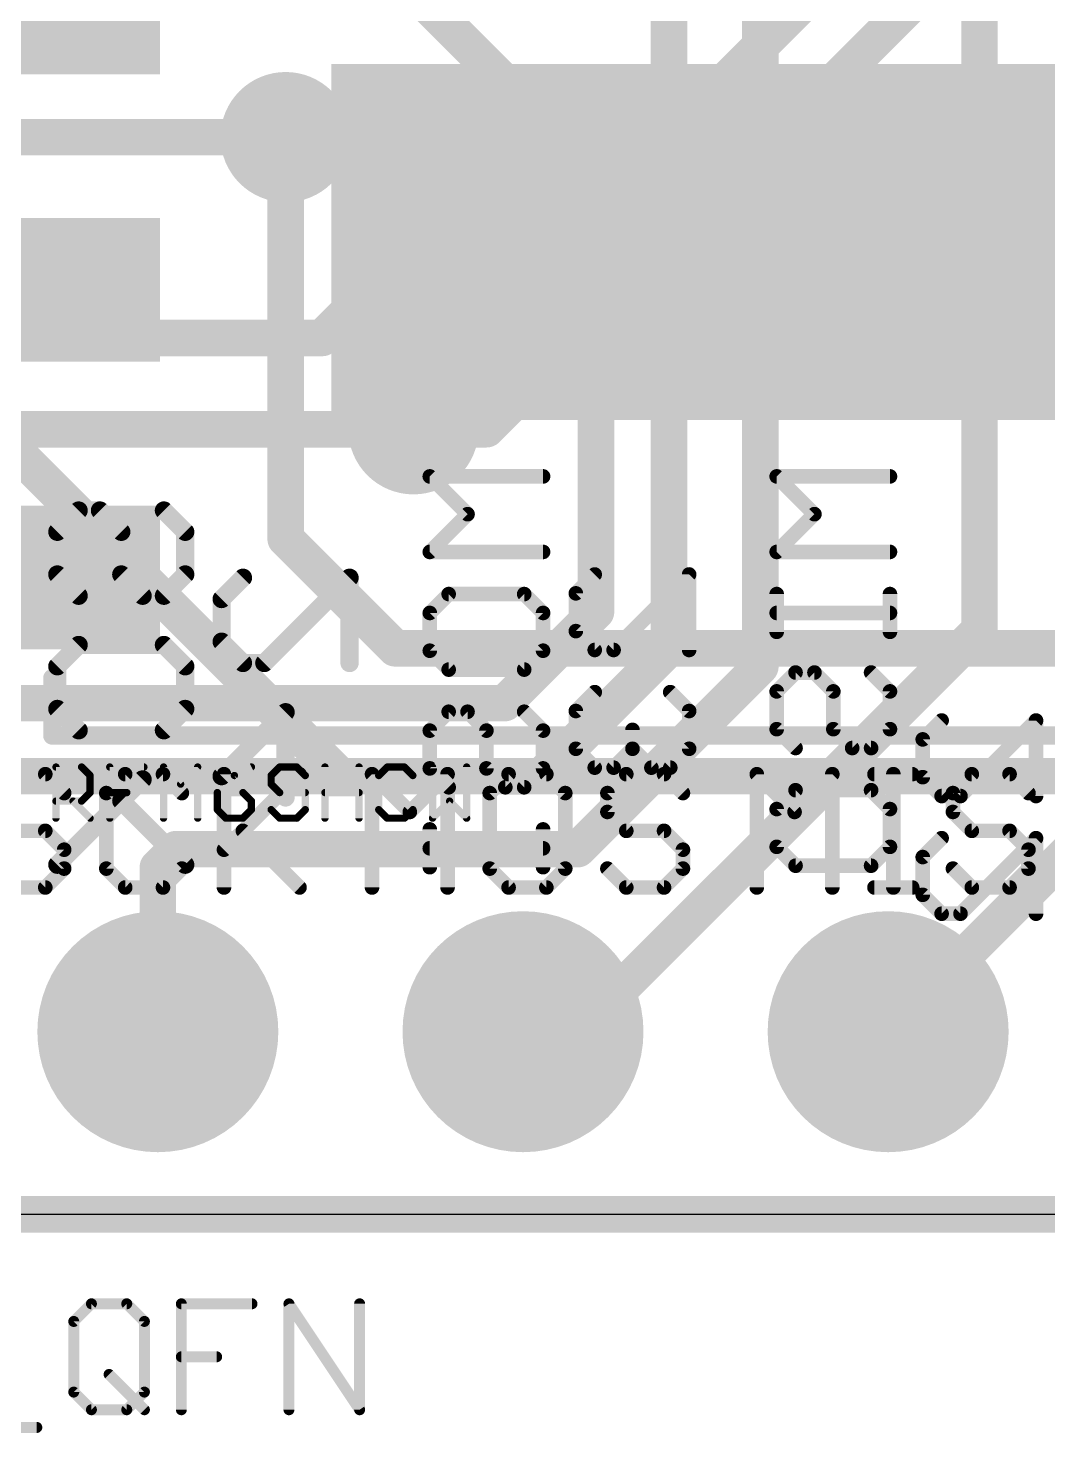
# Model space of a CAD drawing. Extents: x -4.5 to 52.1, y -1.8 to 26.3.
# Drawn here: x 30.85 to 37.94, y -1.52 to 8.25 of the extents above; entities that cross this region are included whole.
import ezdxf

# ---------------------------------------------------------------- set-up
doc = ezdxf.new("R2010")
doc.units = 0
for name, color, linetype in [('1', 12, 'CONTINUOUS'), ('16', 132, 'CONTINUOUS'), ('17', 110, 'CONTINUOUS'), ('18', 110, 'CONTINUOUS'), ('20', 53, 'CONTINUOUS'), ('21', 40, 'CONTINUOUS'), ('22', 6, 'CONTINUOUS'), ('25', 253, 'CONTINUOUS'), ('27', 253, 'CONTINUOUS')]:
    doc.layers.add(name, color=color, linetype=linetype)

# ---------------------------------------------------------------- blocks, each defined once
blk = doc.blocks.new('RECT')
blk.add_solid([(-0.5, -0.5), (0.5, -0.5), (-0.5, 0.5), (0.5, 0.5)])
blk = doc.blocks.new('ROUNDP')
at = {"const_width": 0.5}
blk.add_lwpolyline([(0, -0.25, 1), (0, 0.25, 1), (0, -0.25)], format="xyb", dxfattribs=at)
blk = doc.blocks.new('ROUNDV')
at = {"const_width": 0.5}
blk.add_lwpolyline([(0, -0.25, 1), (0, 0.25, 1), (0, -0.25)], format="xyb", dxfattribs=at)

msp = doc.modelspace()

# ---------------------------------------------------------------- linework, layer by layer
at = {"layer": '1', "const_width": 0.254}
for points in [[(37.465, 4.064), (37.465, 10.795)], [(35.941, 3.81), (35.941, 9.906)], [(35.306, 3.937), (35.306, 9.398)], [(34.798, 7.239), (33.607, 8.43)], [(29.083, 7.493), (32.639, 7.493)], [(34.798, 4.191), (34.798, 7.239)], [(32.893, 6.096), (33.782, 6.985)], [(31.016, 6.43), (31.35, 6.096)], [(31.35, 6.096), (32.893, 6.096)], [(30.226, 5.461), (33.528, 5.461)], [(34.163, 3.556), (34.798, 4.191)], [(34.671, 1.27), (37.465, 4.064)], [(34.417, 3.048), (35.306, 3.937)], [(34.671, 2.54), (35.941, 3.81)], [(29.21, 3.556), (34.163, 3.556)], [(28.067, 3.048), (34.417, 3.048)], [(31.75, 2.413), (31.877, 2.54)], [(31.877, 2.54), (34.671, 2.54)], [(38.1, 2.54), (36.83, 1.27)], [(31.75, 1.27), (31.75, 2.413)], [(34.29, 1.27), (34.671, 1.27)], [(0, 0), (48.26, 0)]]:
    msp.add_lwpolyline(points, dxfattribs=at)
at = {"layer": '1', "const_width": 0.127}
for points in [[(32.639, 7.4295, 1), (32.639, 7.5565)], [(34.8615, 7.239, 1), (34.7345, 7.239)], [(34.7531, 7.1941, 1), (34.8429, 7.2839)], [(33.8269, 6.9401, 1), (33.7371, 7.0299)], [(31.0609, 6.4749, 1), (30.9711, 6.3851)], [(31.35, 6.1595, 1), (31.35, 6.0325)], [(31.3051, 6.0511, 1), (31.3949, 6.1409)], [(32.8481, 6.1409, 1), (32.9379, 6.0511)], [(32.893, 6.0325, 1), (32.893, 6.1595)], [(33.528, 5.3975, 1), (33.528, 5.5245)], [(34.8429, 4.1461, 1), (34.7531, 4.2359)], [(34.7345, 4.191, 1), (34.8615, 4.191)], [(37.4015, 4.064, 1), (37.5285, 4.064)], [(37.5099, 4.0191, 1), (37.4201, 4.1089)], [(35.3509, 3.8921, 1), (35.2611, 3.9819)], [(35.2425, 3.937, 1), (35.3695, 3.937)], [(35.9859, 3.7651, 1), (35.8961, 3.8549)], [(35.8775, 3.81, 1), (36.0045, 3.81)], [(34.1181, 3.6009, 1), (34.2079, 3.5111)], [(34.163, 3.4925, 1), (34.163, 3.6195)], [(34.3721, 3.0929, 1), (34.4619, 3.0031)], [(34.417, 2.9845, 1), (34.417, 3.1115)], [(31.877, 2.6035, 1), (31.877, 2.4765)], [(31.9219, 2.4951, 1), (31.8321, 2.5849)], [(34.6261, 2.5849, 1), (34.7159, 2.4951)], [(34.671, 2.4765, 1), (34.671, 2.6035)], [(31.8135, 2.413, 1), (31.6865, 2.413)], [(31.7051, 2.4579, 1), (31.7949, 2.3681)], [(34.29, 1.3335, 1), (34.29, 1.2065)], [(34.6261, 1.3149, 1), (34.7159, 1.2251)], [(34.671, 1.2065, 1), (34.671, 1.3335)], [(36.7851, 1.3149, 1), (36.8749, 1.2251)], [(31.6865, 1.27, 1), (31.8135, 1.27)]]:
    msp.add_lwpolyline(points, format="xyb", dxfattribs=at)
at = {"layer": '16', "const_width": 0.254}
for points in [[(34.798, 6.985), (43.815, 16.002)], [(43.815, 15.24), (34.036, 5.461)], [(32.639, 7.493), (32.639, 4.699)], [(33.782, 6.985), (34.798, 6.985)], [(33.02, 3.048), (29.464, 6.604)], [(34.036, 5.461), (33.528, 5.461)], [(32.639, 4.699), (33.401, 3.937)], [(33.401, 3.937), (39.878, 3.937)], [(33.02, 3.048), (38.227, 3.048)], [(48.26, 0), (0, 0)]]:
    msp.add_lwpolyline(points, dxfattribs=at)
at = {"layer": '16', "const_width": 0.127}
for points in [[(32.7025, 7.493, 1), (32.5755, 7.493)], [(33.782, 7.0485, 1), (33.782, 6.9215)], [(34.7531, 7.0299, 1), (34.8429, 6.9401)], [(34.798, 6.9215, 1), (34.798, 7.0485)], [(33.528, 5.5245, 1), (33.528, 5.3975)], [(34.036, 5.3975, 1), (34.036, 5.5245)], [(33.9911, 5.5059, 1), (34.0809, 5.4161)], [(32.6839, 4.7439, 1), (32.5941, 4.6541)], [(32.5755, 4.699, 1), (32.7025, 4.699)], [(33.401, 4.0005, 1), (33.401, 3.8735)], [(33.3561, 3.8921, 1), (33.4459, 3.9819)], [(33.02, 3.1115, 1), (33.02, 2.9845)], [(32.9751, 3.0031, 1), (33.0649, 3.0929)]]:
    msp.add_lwpolyline(points, format="xyb", dxfattribs=at)
at = {"layer": '20'}
msp.add_line((2.54, 0), (48.26, 0), dxfattribs=at)
at = {"layer": '21'}
for points, const_width in [([(31.016, 3.73), (31.016, 3.33)], 0.127), ([(31.016, 3.33), (47.216, 3.33)], 0.127), ([(30.967, 3.0614), (30.7043, 3.0614)], 0.1016), ([(31.0983, 2.93), (30.967, 3.0614)], 0.1016), ([(31.5229, 3.0614), (31.3915, 2.93)], 0.1016), ([(31.7855, 3.0614), (31.5229, 3.0614)], 0.1016), ([(31.9169, 2.93), (31.7855, 3.0614)], 0.1016), ([(32.2101, 3.0614), (32.2101, 2.2733)], 0.1016), ([(32.2101, 2.536), (32.7355, 3.0614)], 0.1016), ([(33.2399, 2.2733), (33.2399, 3.0614)], 0.1016), ([(33.2399, 3.0614), (33.5026, 2.7987)], 0.1016), ([(33.5026, 2.7987), (33.7653, 3.0614)], 0.1016), ([(33.7653, 3.0614), (33.7653, 2.2733)], 0.1016), ([(34.1899, 3.0614), (34.0585, 2.93)], 0.1016), ([(34.4525, 3.0614), (34.1899, 3.0614)], 0.1016), ([(34.5839, 2.93), (34.4525, 3.0614)], 0.1016), ([(35.0084, 3.0614), (34.8771, 2.93)], 0.1016), ([(35.2711, 3.0614), (35.0084, 3.0614)], 0.1016), ([(35.4025, 2.93), (35.2711, 3.0614)], 0.1016), ([(35.9164, 2.2733), (35.9164, 3.0614)], 0.1016), ([(35.9164, 3.0614), (36.1791, 2.7987)], 0.1016), ([(36.1791, 2.7987), (36.4417, 3.0614)], 0.1016), ([(36.4417, 3.0614), (36.4417, 2.2733)], 0.1016), ([(36.7349, 3.0614), (36.9976, 3.0614)], 0.1016), ([(36.8663, 2.2733), (36.8663, 3.0614)], 0.1016), ([(37.412, 3.0614), (37.2807, 2.93)], 0.1016), ([(37.6747, 3.0614), (37.412, 3.0614)], 0.1016), ([(37.806, 2.93), (37.6747, 3.0614)], 0.1016), ([(31.3915, 2.93), (31.3915, 2.4046)], 0.1016), ([(34.0585, 2.93), (34.0585, 2.4046)], 0.1016), ([(34.5839, 2.4046), (34.5839, 2.93)], 0.1016), ([(34.8771, 2.93), (34.8771, 2.7987)], 0.1016), ([(37.2807, 2.93), (37.2807, 2.7987)], 0.1016), ([(34.8771, 2.7987), (35.0084, 2.6673)], 0.1016), ([(37.2807, 2.7987), (37.412, 2.6673)], 0.1016), ([(30.7043, 2.6673), (30.967, 2.6673)], 0.1016), ([(30.967, 2.6673), (31.0983, 2.536)], 0.1016), ([(32.3414, 2.6673), (32.7355, 2.2733)], 0.1016), ([(35.0084, 2.6673), (35.2711, 2.6673)], 0.1016), ([(35.2711, 2.6673), (35.4025, 2.536)], 0.1016), ([(37.412, 2.6673), (37.6747, 2.6673)], 0.1016), ([(37.6747, 2.6673), (37.806, 2.536)], 0.1016), ([(31.0983, 2.536), (31.0983, 2.4046)], 0.1016), ([(35.4025, 2.536), (35.4025, 2.4046)], 0.1016), ([(37.806, 2.536), (37.806, 2.4046)], 0.1016), ([(31.0983, 2.4046), (30.967, 2.2733)], 0.1016), ([(31.3915, 2.4046), (31.5229, 2.2733)], 0.1016), ([(31.7855, 2.2733), (31.9169, 2.4046)], 0.1016), ([(34.0585, 2.4046), (34.1899, 2.2733)], 0.1016), ([(34.4525, 2.2733), (34.5839, 2.4046)], 0.1016), ([(35.0084, 2.2733), (34.8771, 2.4046)], 0.1016), ([(35.4025, 2.4046), (35.2711, 2.2733)], 0.1016), ([(37.412, 2.2733), (37.2807, 2.4046)], 0.1016), ([(37.806, 2.4046), (37.6747, 2.2733)], 0.1016), ([(30.967, 2.2733), (30.7043, 2.2733)], 0.1016), ([(31.5229, 2.2733), (31.7855, 2.2733)], 0.1016), ([(34.1899, 2.2733), (34.4525, 2.2733)], 0.1016), ([(35.2711, 2.2733), (35.0084, 2.2733)], 0.1016), ([(36.7349, 2.2733), (36.9976, 2.2733)], 0.1016), ([(37.6747, 2.2733), (37.412, 2.2733)], 0.1016)]:
    msp.add_lwpolyline(points, dxfattribs=dict(at, const_width=const_width))
for points, const_width in [([(31.0478, 3.73, 1), (30.9843, 3.73)], 0.0635), ([(31.016, 3.3618, 1), (31.016, 3.2982)], 0.0635), ([(30.9843, 3.33, 1), (31.0478, 3.33)], 0.0635), ([(30.9849, 3.0793, 1), (30.949, 3.0434)], 0.0508), ([(30.967, 3.036, 1), (30.967, 3.0868)], 0.0508), ([(31.5229, 3.0868, 1), (31.5229, 3.036)], 0.0508), ([(31.5408, 3.0434, 1), (31.5049, 3.0793)], 0.0508), ([(31.8035, 3.0793, 1), (31.7676, 3.0434)], 0.0508), ([(31.7855, 3.036, 1), (31.7855, 3.0868)], 0.0508), ([(32.2355, 3.0614, 1), (32.1847, 3.0614)], 0.0508), ([(32.7534, 3.0434, 1), (32.7175, 3.0793)], 0.0508), ([(33.2653, 3.0614, 1), (33.2145, 3.0614)], 0.0508), ([(33.2579, 3.0793, 1), (33.222, 3.0434)], 0.0508), ([(33.7907, 3.0614, 1), (33.7399, 3.0614)], 0.0508), ([(33.7833, 3.0434, 1), (33.7474, 3.0793)], 0.0508), ([(34.1899, 3.0868, 1), (34.1899, 3.036)], 0.0508), ([(34.2078, 3.0434, 1), (34.1719, 3.0793)], 0.0508), ([(34.4705, 3.0793, 1), (34.4346, 3.0434)], 0.0508), ([(34.4525, 3.036, 1), (34.4525, 3.0868)], 0.0508), ([(35.0084, 3.0868, 1), (35.0084, 3.036)], 0.0508), ([(35.0264, 3.0434, 1), (34.9905, 3.0793)], 0.0508), ([(35.2891, 3.0793, 1), (35.2532, 3.0434)], 0.0508), ([(35.2711, 3.036, 1), (35.2711, 3.0868)], 0.0508), ([(35.9418, 3.0614, 1), (35.891, 3.0614)], 0.0508), ([(35.9343, 3.0793, 1), (35.8984, 3.0434)], 0.0508), ([(36.4671, 3.0614, 1), (36.4163, 3.0614)], 0.0508), ([(36.4597, 3.0434, 1), (36.4238, 3.0793)], 0.0508), ([(36.7349, 3.0868, 1), (36.7349, 3.036)], 0.0508), ([(36.8917, 3.0614, 1), (36.8409, 3.0614)], 0.0508), ([(36.9976, 3.036, 1), (36.9976, 3.0868)], 0.0508), ([(37.412, 3.0868, 1), (37.412, 3.036)], 0.0508), ([(37.43, 3.0434, 1), (37.394, 3.0793)], 0.0508), ([(37.6927, 3.0793, 1), (37.6567, 3.0434)], 0.0508), ([(37.6747, 3.036, 1), (37.6747, 3.0868)], 0.0508), ([(31.0804, 2.9121, 1), (31.1163, 2.948)], 0.0508), ([(31.4169, 2.93, 1), (31.3661, 2.93)], 0.0508), ([(31.3735, 2.948, 1), (31.4095, 2.9121)], 0.0508), ([(31.8989, 2.9121, 1), (31.9349, 2.948)], 0.0508), ([(34.0839, 2.93, 1), (34.0331, 2.93)], 0.0508), ([(34.0405, 2.948, 1), (34.0765, 2.9121)], 0.0508), ([(34.6093, 2.93, 1), (34.5585, 2.93)], 0.0508), ([(34.5659, 2.9121, 1), (34.6019, 2.948)], 0.0508), ([(34.9025, 2.93, 1), (34.8517, 2.93)], 0.0508), ([(34.8591, 2.948, 1), (34.895, 2.9121)], 0.0508), ([(35.3845, 2.9121, 1), (35.4204, 2.948)], 0.0508), ([(37.3061, 2.93, 1), (37.2553, 2.93)], 0.0508), ([(37.2627, 2.948, 1), (37.2986, 2.9121)], 0.0508), ([(37.7881, 2.9121, 1), (37.824, 2.948)], 0.0508), ([(33.4847, 2.8166, 1), (33.5206, 2.7807)], 0.0508), ([(33.4847, 2.7807, 1), (33.5206, 2.8166)], 0.0508), ([(34.895, 2.8166, 1), (34.8591, 2.7807)], 0.0508), ([(36.1611, 2.8166, 1), (36.197, 2.7807)], 0.0508), ([(36.1611, 2.7807, 1), (36.197, 2.8166)], 0.0508), ([(37.2986, 2.8166, 1), (37.2627, 2.7807)], 0.0508), ([(34.8517, 2.7987, 1), (34.9025, 2.7987)], 0.0508), ([(37.2553, 2.7987, 1), (37.3061, 2.7987)], 0.0508), ([(30.9849, 2.6853, 1), (30.949, 2.6494)], 0.0508), ([(30.967, 2.6419, 1), (30.967, 2.6927)], 0.0508), ([(32.3594, 2.6853, 1), (32.3235, 2.6494)], 0.0508), ([(35.0084, 2.6927, 1), (35.0084, 2.6419)], 0.0508), ([(34.9905, 2.6494, 1), (35.0264, 2.6853)], 0.0508), ([(35.2891, 2.6853, 1), (35.2532, 2.6494)], 0.0508), ([(35.2711, 2.6419, 1), (35.2711, 2.6927)], 0.0508), ([(37.412, 2.6927, 1), (37.412, 2.6419)], 0.0508), ([(37.394, 2.6494, 1), (37.43, 2.6853)], 0.0508), ([(37.6927, 2.6853, 1), (37.6567, 2.6494)], 0.0508), ([(37.6747, 2.6419, 1), (37.6747, 2.6927)], 0.0508), ([(31.1237, 2.536, 1), (31.0729, 2.536)], 0.0508), ([(31.0804, 2.518, 1), (31.1163, 2.554)], 0.0508), ([(32.1921, 2.554, 1), (32.228, 2.518)], 0.0508), ([(35.4279, 2.536, 1), (35.3771, 2.536)], 0.0508), ([(35.3845, 2.518, 1), (35.4204, 2.554)], 0.0508), ([(37.8314, 2.536, 1), (37.7806, 2.536)], 0.0508), ([(37.7881, 2.518, 1), (37.824, 2.554)], 0.0508), ([(31.1163, 2.3867, 1), (31.0804, 2.4226)], 0.0508), ([(31.4095, 2.4226, 1), (31.3735, 2.3867)], 0.0508), ([(31.9349, 2.3867, 1), (31.8989, 2.4226)], 0.0508), ([(34.0765, 2.4226, 1), (34.0405, 2.3867)], 0.0508), ([(34.6019, 2.3867, 1), (34.5659, 2.4226)], 0.0508), ([(34.895, 2.4226, 1), (34.8591, 2.3867)], 0.0508), ([(35.4204, 2.3867, 1), (35.3845, 2.4226)], 0.0508), ([(37.2986, 2.4226, 1), (37.2627, 2.3867)], 0.0508), ([(37.824, 2.3867, 1), (37.7881, 2.4226)], 0.0508), ([(31.0729, 2.4046, 1), (31.1237, 2.4046)], 0.0508), ([(31.3661, 2.4046, 1), (31.4169, 2.4046)], 0.0508), ([(34.0331, 2.4046, 1), (34.0839, 2.4046)], 0.0508), ([(34.5585, 2.4046, 1), (34.6093, 2.4046)], 0.0508), ([(35.3771, 2.4046, 1), (35.4279, 2.4046)], 0.0508), ([(37.7806, 2.4046, 1), (37.8314, 2.4046)], 0.0508), ([(30.949, 2.2913, 1), (30.9849, 2.2553)], 0.0508), ([(30.967, 2.2479, 1), (30.967, 2.2987)], 0.0508), ([(31.5229, 2.2987, 1), (31.5229, 2.2479)], 0.0508), ([(31.5049, 2.2553, 1), (31.5408, 2.2913)], 0.0508), ([(31.7676, 2.2913, 1), (31.8035, 2.2553)], 0.0508), ([(31.7855, 2.2479, 1), (31.7855, 2.2987)], 0.0508), ([(32.1847, 2.2733, 1), (32.2355, 2.2733)], 0.0508), ([(32.7175, 2.2553, 1), (32.7534, 2.2913)], 0.0508), ([(33.2145, 2.2733, 1), (33.2653, 2.2733)], 0.0508), ([(33.7399, 2.2733, 1), (33.7907, 2.2733)], 0.0508), ([(34.1899, 2.2987, 1), (34.1899, 2.2479)], 0.0508), ([(34.1719, 2.2553, 1), (34.2078, 2.2913)], 0.0508), ([(34.4346, 2.2913, 1), (34.4705, 2.2553)], 0.0508), ([(34.4525, 2.2479, 1), (34.4525, 2.2987)], 0.0508), ([(35.0084, 2.2987, 1), (35.0084, 2.2479)], 0.0508), ([(34.9905, 2.2553, 1), (35.0264, 2.2913)], 0.0508), ([(35.2532, 2.2913, 1), (35.2891, 2.2553)], 0.0508), ([(35.2711, 2.2479, 1), (35.2711, 2.2987)], 0.0508), ([(35.891, 2.2733, 1), (35.9418, 2.2733)], 0.0508), ([(36.4163, 2.2733, 1), (36.4671, 2.2733)], 0.0508), ([(36.7349, 2.2987, 1), (36.7349, 2.2479)], 0.0508), ([(36.8409, 2.2733, 1), (36.8917, 2.2733)], 0.0508), ([(36.9976, 2.2479, 1), (36.9976, 2.2987)], 0.0508), ([(37.412, 2.2987, 1), (37.412, 2.2479)], 0.0508), ([(37.394, 2.2553, 1), (37.43, 2.2913)], 0.0508), ([(37.6567, 2.2913, 1), (37.6927, 2.2553)], 0.0508), ([(37.6747, 2.2479, 1), (37.6747, 2.2987)], 0.0508)]:
    msp.add_lwpolyline(points, format="xyb", dxfattribs=dict(at, const_width=const_width))
at = {"layer": '22'}
for points, const_width in [([(34.4297, 5.1329), (33.6416, 5.1329)], 0.1016), ([(33.6416, 5.1329), (33.9043, 4.8702)], 0.1016), ([(36.8427, 5.1329), (36.0546, 5.1329)], 0.1016), ([(36.0546, 5.1329), (36.3173, 4.8702)], 0.1016), ([(31.0507, 4.7475), (31.199, 4.8958)], 0.127), ([(31.199, 4.8958), (31.3473, 4.8958)], 0.127), ([(31.3473, 4.8958), (31.4956, 4.7475)], 0.127), ([(31.9405, 4.7475), (31.7922, 4.8958)], 0.127), ([(33.9043, 4.8702), (33.6416, 4.6075)], 0.1016), ([(36.3173, 4.8702), (36.0546, 4.6075)], 0.1016), ([(31.0507, 4.4509), (31.0507, 4.7475)], 0.127), ([(31.4956, 4.7475), (31.4956, 4.4509)], 0.127), ([(31.9405, 4.4509), (31.9405, 4.7475)], 0.127), ([(33.6416, 4.6075), (34.4297, 4.6075)], 0.1016), ([(36.0546, 4.6075), (36.8427, 4.6075)], 0.1016), ([(31.199, 4.3026), (31.0507, 4.4509)], 0.127), ([(31.4956, 4.4509), (31.6439, 4.3026)], 0.127), ([(31.7922, 4.3026), (31.9405, 4.4509)], 0.127), ([(34.6576, 4.3194), (34.789, 4.4508)], 0.1016), ([(35.4457, 4.4508), (34.9203, 3.9254)], 0.1016), ([(35.4457, 3.9254), (35.4457, 4.4508)], 0.1016), ([(32.1937, 4.2797), (32.342, 4.428)], 0.127), ([(33.0835, 4.428), (32.4903, 3.8348)], 0.127), ([(33.0835, 3.8348), (33.0835, 4.428)], 0.127), ([(31.6439, 4.3026), (31.7922, 4.3026)], 0.127), ([(32.1937, 3.9831), (32.1937, 4.2797)], 0.127), ([(33.6416, 4.183), (33.773, 4.3144)], 0.1016), ([(33.773, 4.3144), (34.2984, 4.3144)], 0.1016), ([(34.2984, 4.3144), (34.4297, 4.183)], 0.1016), ([(34.6576, 4.0567), (34.6576, 4.3194)], 0.1016), ([(36.0546, 4.3144), (36.0546, 4.0517)], 0.1016), ([(36.8427, 4.3144), (36.8427, 4.0517)], 0.1016), ([(33.6416, 3.9203), (33.6416, 4.183)], 0.1016), ([(34.4297, 4.183), (34.4297, 3.9203)], 0.1016), ([(36.8427, 4.183), (36.0546, 4.183)], 0.1016), ([(34.789, 3.9254), (34.6576, 4.0567)], 0.1016), ([(31.0507, 3.812), (31.199, 3.9603)], 0.127), ([(31.199, 3.9603), (31.7922, 3.9603)], 0.127), ([(31.7922, 3.9603), (31.9405, 3.812)], 0.127), ([(32.342, 3.8348), (32.1937, 3.9831)], 0.127), ([(33.773, 3.789), (33.6416, 3.9203)], 0.1016), ([(34.4297, 3.9203), (34.2984, 3.789)], 0.1016), ([(34.9203, 3.9254), (34.789, 3.9254)], 0.1016), ([(31.0507, 3.5154), (31.0507, 3.812)], 0.127), ([(31.9405, 3.812), (31.9405, 3.5154)], 0.127), ([(32.4903, 3.8348), (32.342, 3.8348)], 0.127), ([(34.2984, 3.789), (33.773, 3.789)], 0.1016), ([(36.0546, 3.6373), (36.186, 3.7686)], 0.1016), ([(36.186, 3.7686), (36.3173, 3.7686)], 0.1016), ([(36.3173, 3.7686), (36.4487, 3.6373)], 0.1016), ([(36.8427, 3.6373), (36.7114, 3.7686)], 0.1016), ([(34.789, 3.6322), (34.6576, 3.5009)], 0.1016), ([(35.4457, 3.5009), (35.3144, 3.6322)], 0.1016), ([(36.0546, 3.3746), (36.0546, 3.6373)], 0.1016), ([(36.4487, 3.6373), (36.4487, 3.3746)], 0.1016), ([(36.8427, 3.3746), (36.8427, 3.6373)], 0.1016), ([(31.199, 3.3671), (31.0507, 3.5154)], 0.127), ([(31.9405, 3.5154), (31.7922, 3.3671)], 0.127), ([(32.1937, 3.0476), (32.6386, 3.4925)], 0.127), ([(32.6386, 3.4925), (32.6386, 2.8993)], 0.127), ([(33.6416, 3.3644), (33.773, 3.4958)], 0.1016), ([(33.773, 3.4958), (33.9043, 3.4958)], 0.1016), ([(33.9043, 3.4958), (34.0357, 3.3644)], 0.1016), ([(34.4297, 3.3644), (34.2984, 3.4958)], 0.1016), ([(34.6576, 3.5009), (34.6576, 3.2382)], 0.1016), ([(35.4457, 3.2382), (35.4457, 3.5009)], 0.1016), ([(36.186, 3.2433), (36.0546, 3.3746)], 0.1016), ([(36.4487, 3.3746), (36.58, 3.2433)], 0.1016), ([(36.7114, 3.2433), (36.8427, 3.3746)], 0.1016), ([(37.0706, 3.3034), (37.202, 3.4348)], 0.1016), ([(37.8587, 3.4348), (37.3333, 2.9094)], 0.1016), ([(37.8587, 2.9094), (37.8587, 3.4348)], 0.1016), ([(33.6416, 3.1017), (33.6416, 3.3644)], 0.1016), ([(34.0357, 3.3644), (34.0357, 3.1017)], 0.1016), ([(34.4297, 3.1017), (34.4297, 3.3644)], 0.1016), ([(35.0517, 3.2382), (35.0517, 3.3695)], 0.1016), ([(37.0706, 3.0407), (37.0706, 3.3034)], 0.1016), ([(34.6576, 3.2382), (34.789, 3.1068)], 0.1016), ([(34.9203, 3.1068), (35.0517, 3.2382)], 0.1016), ([(35.0517, 3.2382), (35.183, 3.1068)], 0.1016), ([(35.3144, 3.1068), (35.4457, 3.2382)], 0.1016), ([(36.58, 3.2433), (36.7114, 3.2433)], 0.1016), ([(33.773, 2.9704), (33.6416, 3.1017)], 0.1016), ([(34.0357, 3.1017), (34.167, 2.9704)], 0.1016), ([(34.2984, 2.9704), (34.4297, 3.1017)], 0.1016), ([(34.789, 3.1068), (34.9203, 3.1068)], 0.1016), ([(35.183, 3.1068), (35.3144, 3.1068)], 0.1016), ([(31.0507, 3.0247), (31.9405, 3.0247)], 0.127), ([(31.6439, 3.0247), (31.0507, 2.4316)], 0.127), ([(33.0835, 3.0476), (32.1937, 3.0476)], 0.127), ([(37.202, 2.9094), (37.0706, 3.0407)], 0.1016), ([(31.4956, 2.8765), (31.9405, 2.4316)], 0.127), ([(34.167, 2.9704), (34.2984, 2.9704)], 0.1016), ([(36.0546, 2.8187), (36.186, 2.9501)], 0.1016), ([(36.186, 2.9501), (36.7114, 2.9501)], 0.1016), ([(36.7114, 2.9501), (36.8427, 2.8187)], 0.1016), ([(37.3333, 2.9094), (37.202, 2.9094)], 0.1016), ([(36.0546, 2.556), (36.0546, 2.8187)], 0.1016), ([(36.8427, 2.8187), (36.8427, 2.556)], 0.1016), ([(33.6416, 2.6772), (33.6416, 2.4145)], 0.1016), ([(34.4297, 2.6772), (34.4297, 2.4145)], 0.1016), ([(37.0706, 2.4849), (37.202, 2.6162)], 0.1016), ([(37.8587, 2.6162), (37.3333, 2.0908)], 0.1016), ([(37.8587, 2.0908), (37.8587, 2.6162)], 0.1016), ([(34.4297, 2.5459), (33.6416, 2.5459)], 0.1016), ([(36.186, 2.4247), (36.0546, 2.556)], 0.1016), ([(36.8427, 2.556), (36.7114, 2.4247)], 0.1016), ([(36.7114, 2.4247), (36.186, 2.4247)], 0.1016), ([(37.0706, 2.2222), (37.0706, 2.4849)], 0.1016), ([(37.202, 2.0908), (37.0706, 2.2222)], 0.1016), ([(37.3333, 2.0908), (37.202, 2.0908)], 0.1016)]:
    msp.add_lwpolyline(points, dxfattribs=dict(at, const_width=const_width))
for points, const_width in [([(33.6416, 5.1583, 1), (33.6416, 5.1075)], 0.0508), ([(33.6596, 5.1509, 1), (33.6237, 5.115)], 0.0508), ([(34.4297, 5.1075, 1), (34.4297, 5.1583)], 0.0508), ([(36.0546, 5.1583, 1), (36.0546, 5.1075)], 0.0508), ([(36.0726, 5.1509, 1), (36.0367, 5.115)], 0.0508), ([(36.8427, 5.1075, 1), (36.8427, 5.1583)], 0.0508), ([(31.199, 4.9275, 1), (31.199, 4.864)], 0.0635), ([(31.2215, 4.8733, 1), (31.1766, 4.9182)], 0.0635), ([(31.3698, 4.9182, 1), (31.3249, 4.8733)], 0.0635), ([(31.3473, 4.864, 1), (31.3473, 4.9275)], 0.0635), ([(31.8147, 4.9182, 1), (31.7698, 4.8733)], 0.0635), ([(33.9223, 4.8523, 1), (33.8864, 4.8882)], 0.0508), ([(33.8864, 4.8523, 1), (33.9223, 4.8882)], 0.0508), ([(36.3353, 4.8523, 1), (36.2994, 4.8882)], 0.0508), ([(36.2994, 4.8523, 1), (36.3353, 4.8882)], 0.0508), ([(31.0825, 4.7475, 1), (31.019, 4.7475)], 0.0635), ([(31.0283, 4.7699, 1), (31.0732, 4.725)], 0.0635), ([(31.5274, 4.7475, 1), (31.4639, 4.7475)], 0.0635), ([(31.4732, 4.725, 1), (31.5181, 4.7699)], 0.0635), ([(31.9722, 4.7475, 1), (31.9088, 4.7475)], 0.0635), ([(31.918, 4.725, 1), (31.963, 4.7699)], 0.0635), ([(33.6416, 4.6329, 1), (33.6416, 4.5821)], 0.0508), ([(33.6237, 4.6255, 1), (33.6596, 4.5896)], 0.0508), ([(34.4297, 4.5821, 1), (34.4297, 4.6329)], 0.0508), ([(36.0546, 4.6329, 1), (36.0546, 4.5821)], 0.0508), ([(36.0367, 4.6255, 1), (36.0726, 4.5896)], 0.0508), ([(36.8427, 4.5821, 1), (36.8427, 4.6329)], 0.0508), ([(31.0732, 4.4734, 1), (31.0283, 4.4284)], 0.0635), ([(31.5181, 4.4734, 1), (31.4732, 4.4284)], 0.0635), ([(31.963, 4.4284, 1), (31.918, 4.4734)], 0.0635), ([(34.8069, 4.4328, 1), (34.771, 4.4687)], 0.0508), ([(35.4711, 4.4508, 1), (35.4203, 4.4508)], 0.0508), ([(35.4637, 4.4328, 1), (35.4277, 4.4687)], 0.0508), ([(31.019, 4.4509, 1), (31.0825, 4.4509)], 0.0635), ([(31.4639, 4.4509, 1), (31.5274, 4.4509)], 0.0635), ([(31.9088, 4.4509, 1), (31.9722, 4.4509)], 0.0635), ([(32.3645, 4.4056, 1), (32.3196, 4.4505)], 0.0635), ([(33.1153, 4.428, 1), (33.0517, 4.428)], 0.0635), ([(33.106, 4.4056, 1), (33.061, 4.4505)], 0.0635), ([(31.1766, 4.2802, 1), (31.2215, 4.3251)], 0.0635), ([(31.6439, 4.3344, 1), (31.6439, 4.2709)], 0.0635), ([(31.6215, 4.2802, 1), (31.6664, 4.3251)], 0.0635), ([(31.7698, 4.3251, 1), (31.8147, 4.2802)], 0.0635), ([(31.7922, 4.2709, 1), (31.7922, 4.3344)], 0.0635), ([(32.2255, 4.2797, 1), (32.162, 4.2797)], 0.0635), ([(32.1713, 4.3022, 1), (32.2162, 4.2573)], 0.0635), ([(33.773, 4.3398, 1), (33.773, 4.2889)], 0.0508), ([(33.7909, 4.2964, 1), (33.755, 4.3323)], 0.0508), ([(34.3163, 4.3323, 1), (34.2804, 4.2964)], 0.0508), ([(34.2984, 4.2889, 1), (34.2984, 4.3398)], 0.0508), ([(34.683, 4.3194, 1), (34.6322, 4.3194)], 0.0508), ([(34.6397, 4.3374, 1), (34.6756, 4.3015)], 0.0508), ([(36.08, 4.3144, 1), (36.0292, 4.3144)], 0.0508), ([(36.8681, 4.3144, 1), (36.8173, 4.3144)], 0.0508), ([(33.667, 4.183, 1), (33.6162, 4.183)], 0.0508), ([(33.6237, 4.201, 1), (33.6596, 4.165)], 0.0508), ([(34.4551, 4.183, 1), (34.4043, 4.183)], 0.0508), ([(34.4117, 4.165, 1), (34.4477, 4.201)], 0.0508), ([(36.0546, 4.2084, 1), (36.0546, 4.1576)], 0.0508), ([(36.8427, 4.1576, 1), (36.8427, 4.2084)], 0.0508), ([(34.6756, 4.0747, 1), (34.6397, 4.0388)], 0.0508), ([(31.199, 3.992, 1), (31.199, 3.9285)], 0.0635), ([(31.2215, 3.9378, 1), (31.1766, 3.9827)], 0.0635), ([(31.8147, 3.9827, 1), (31.7698, 3.9378)], 0.0635), ([(31.7922, 3.9285, 1), (31.7922, 3.992)], 0.0635), ([(32.162, 3.9831, 1), (32.2255, 3.9831)], 0.0635), ([(32.2162, 4.0056, 1), (32.1713, 3.9607)], 0.0635), ([(34.6322, 4.0567, 1), (34.683, 4.0567)], 0.0508), ([(36.0292, 4.0517, 1), (36.08, 4.0517)], 0.0508), ([(36.8173, 4.0517, 1), (36.8681, 4.0517)], 0.0508), ([(33.6162, 3.9203, 1), (33.667, 3.9203)], 0.0508), ([(33.6596, 3.9383, 1), (33.6237, 3.9024)], 0.0508), ([(34.4043, 3.9203, 1), (34.4551, 3.9203)], 0.0508), ([(34.4477, 3.9024, 1), (34.4117, 3.9383)], 0.0508), ([(34.789, 3.9508, 1), (34.789, 3.9)], 0.0508), ([(34.771, 3.9074, 1), (34.8069, 3.9434)], 0.0508), ([(34.9024, 3.9434, 1), (34.9383, 3.9074)], 0.0508), ([(34.9203, 3.9, 1), (34.9203, 3.9508)], 0.0508), ([(35.4203, 3.9254, 1), (35.4711, 3.9254)], 0.0508), ([(31.0825, 3.812, 1), (31.019, 3.812)], 0.0635), ([(31.0283, 3.8344, 1), (31.0732, 3.7895)], 0.0635), ([(31.9722, 3.812, 1), (31.9088, 3.812)], 0.0635), ([(31.918, 3.7895, 1), (31.963, 3.8344)], 0.0635), ([(32.342, 3.8666, 1), (32.342, 3.8031)], 0.0635), ([(32.3196, 3.8124, 1), (32.3645, 3.8573)], 0.0635), ([(32.4679, 3.8573, 1), (32.5128, 3.8124)], 0.0635), ([(32.4903, 3.8031, 1), (32.4903, 3.8666)], 0.0635), ([(33.0517, 3.8348, 1), (33.1153, 3.8348)], 0.0635), ([(33.773, 3.8144, 1), (33.773, 3.7636)], 0.0508), ([(33.755, 3.771, 1), (33.7909, 3.8069)], 0.0508), ([(34.2804, 3.8069, 1), (34.3163, 3.771)], 0.0508), ([(34.2984, 3.7636, 1), (34.2984, 3.8144)], 0.0508), ([(36.186, 3.794, 1), (36.186, 3.7432)], 0.0508), ([(36.2039, 3.7507, 1), (36.168, 3.7866)], 0.0508), ([(36.3353, 3.7866, 1), (36.2994, 3.7507)], 0.0508), ([(36.3173, 3.7432, 1), (36.3173, 3.794)], 0.0508), ([(36.7293, 3.7866, 1), (36.6934, 3.7507)], 0.0508), ([(34.8069, 3.6142, 1), (34.771, 3.6502)], 0.0508), ([(35.3323, 3.6502, 1), (35.2964, 3.6142)], 0.0508), ([(36.08, 3.6373, 1), (36.0292, 3.6373)], 0.0508), ([(36.0367, 3.6552, 1), (36.0726, 3.6193)], 0.0508), ([(36.4741, 3.6373, 1), (36.4233, 3.6373)], 0.0508), ([(36.4307, 3.6193, 1), (36.4666, 3.6552)], 0.0508), ([(36.8681, 3.6373, 1), (36.8173, 3.6373)], 0.0508), ([(36.8247, 3.6193, 1), (36.8607, 3.6552)], 0.0508), ([(31.019, 3.5154, 1), (31.0825, 3.5154)], 0.0635), ([(31.0732, 3.5378, 1), (31.0283, 3.4929)], 0.0635), ([(31.9088, 3.5154, 1), (31.9722, 3.5154)], 0.0635), ([(31.963, 3.4929, 1), (31.918, 3.5378)], 0.0635), ([(32.6704, 3.4925, 1), (32.6069, 3.4925)], 0.0635), ([(32.6611, 3.47, 1), (32.6162, 3.515)], 0.0635), ([(33.773, 3.5212, 1), (33.773, 3.4704)], 0.0508), ([(33.7909, 3.4778, 1), (33.755, 3.5137)], 0.0508), ([(33.9223, 3.5137, 1), (33.8864, 3.4778)], 0.0508), ([(33.9043, 3.4704, 1), (33.9043, 3.5212)], 0.0508), ([(34.3163, 3.5137, 1), (34.2804, 3.4778)], 0.0508), ([(34.683, 3.5009, 1), (34.6322, 3.5009)], 0.0508), ([(34.6397, 3.5188, 1), (34.6756, 3.4829)], 0.0508), ([(35.4711, 3.5009, 1), (35.4203, 3.5009)], 0.0508), ([(35.4277, 3.4829, 1), (35.4637, 3.5188)], 0.0508), ([(31.1766, 3.3446, 1), (31.2215, 3.3895)], 0.0635), ([(31.7698, 3.3895, 1), (31.8147, 3.3446)], 0.0635), ([(36.0726, 3.3926, 1), (36.0367, 3.3566)], 0.0508), ([(36.4666, 3.3926, 1), (36.4307, 3.3566)], 0.0508), ([(36.8607, 3.3566, 1), (36.8247, 3.3926)], 0.0508), ([(37.2199, 3.4168, 1), (37.184, 3.4527)], 0.0508), ([(37.8841, 3.4348, 1), (37.8333, 3.4348)], 0.0508), ([(37.8767, 3.4168, 1), (37.8407, 3.4527)], 0.0508), ([(33.667, 3.3644, 1), (33.6162, 3.3644)], 0.0508), ([(33.6237, 3.3824, 1), (33.6596, 3.3465)], 0.0508), ([(34.0611, 3.3644, 1), (34.0103, 3.3644)], 0.0508), ([(34.0177, 3.3465, 1), (34.0536, 3.3824)], 0.0508), ([(34.4551, 3.3644, 1), (34.4043, 3.3644)], 0.0508), ([(34.4117, 3.3465, 1), (34.4477, 3.3824)], 0.0508), ([(35.0771, 3.3695, 1), (35.0263, 3.3695)], 0.0508), ([(36.0292, 3.3746, 1), (36.08, 3.3746)], 0.0508), ([(36.4233, 3.3746, 1), (36.4741, 3.3746)], 0.0508), ([(36.8173, 3.3746, 1), (36.8681, 3.3746)], 0.0508), ([(37.096, 3.3034, 1), (37.0452, 3.3034)], 0.0508), ([(37.0527, 3.3214, 1), (37.0886, 3.2855)], 0.0508), ([(34.6322, 3.2382, 1), (34.683, 3.2382)], 0.0508), ([(34.6756, 3.2561, 1), (34.6397, 3.2202)], 0.0508), ([(35.0696, 3.2561, 1), (35.0337, 3.2202)], 0.0508), ([(35.0263, 3.2382, 1), (35.0771, 3.2382)], 0.0508), ([(35.0696, 3.2202, 1), (35.0337, 3.2561)], 0.0508), ([(35.4203, 3.2382, 1), (35.4711, 3.2382)], 0.0508), ([(35.4637, 3.2202, 1), (35.4277, 3.2561)], 0.0508), ([(36.168, 3.2253, 1), (36.2039, 3.2612)], 0.0508), ([(36.58, 3.2687, 1), (36.58, 3.2179)], 0.0508), ([(36.562, 3.2253, 1), (36.598, 3.2612)], 0.0508), ([(36.6934, 3.2612, 1), (36.7293, 3.2253)], 0.0508), ([(36.7114, 3.2179, 1), (36.7114, 3.2687)], 0.0508), ([(33.6596, 3.1197, 1), (33.6237, 3.0838)], 0.0508), ([(34.0536, 3.1197, 1), (34.0177, 3.0838)], 0.0508), ([(34.4477, 3.0838, 1), (34.4117, 3.1197)], 0.0508), ([(34.789, 3.1322, 1), (34.789, 3.0814)], 0.0508), ([(34.771, 3.0889, 1), (34.8069, 3.1248)], 0.0508), ([(34.9024, 3.1248, 1), (34.9383, 3.0889)], 0.0508), ([(34.9203, 3.0814, 1), (34.9203, 3.1322)], 0.0508), ([(35.183, 3.1322, 1), (35.183, 3.0814)], 0.0508), ([(35.165, 3.0889, 1), (35.201, 3.1248)], 0.0508), ([(35.2964, 3.1248, 1), (35.3323, 3.0889)], 0.0508), ([(35.3144, 3.0814, 1), (35.3144, 3.1322)], 0.0508), ([(31.0507, 3.0565, 1), (31.0507, 2.993)], 0.0635), ([(31.6664, 3.0023, 1), (31.6215, 3.0472)], 0.0635), ([(31.9405, 2.993, 1), (31.9405, 3.0565)], 0.0635), ([(32.1937, 3.0794, 1), (32.1937, 3.0159)], 0.0635), ([(32.1713, 3.0701, 1), (32.2162, 3.0252)], 0.0635), ([(33.0835, 3.0159, 1), (33.0835, 3.0794)], 0.0635), ([(33.6162, 3.1017, 1), (33.667, 3.1017)], 0.0508), ([(34.0103, 3.1017, 1), (34.0611, 3.1017)], 0.0508), ([(34.4043, 3.1017, 1), (34.4551, 3.1017)], 0.0508), ([(37.0452, 3.0407, 1), (37.096, 3.0407)], 0.0508), ([(37.0886, 3.0587, 1), (37.0527, 3.0228)], 0.0508), ([(31.5181, 2.8989, 1), (31.4732, 2.854)], 0.0635), ([(33.755, 2.9524, 1), (33.7909, 2.9884)], 0.0508), ([(34.167, 2.9958, 1), (34.167, 2.945)], 0.0508), ([(34.149, 2.9524, 1), (34.185, 2.9884)], 0.0508), ([(34.2804, 2.9884, 1), (34.3163, 2.9524)], 0.0508), ([(34.2984, 2.945, 1), (34.2984, 2.9958)], 0.0508), ([(36.186, 2.9755, 1), (36.186, 2.9247)], 0.0508), ([(36.2039, 2.9321, 1), (36.168, 2.968)], 0.0508), ([(36.7293, 2.968, 1), (36.6934, 2.9321)], 0.0508), ([(36.7114, 2.9247, 1), (36.7114, 2.9755)], 0.0508), ([(37.202, 2.9348, 1), (37.202, 2.884)], 0.0508), ([(37.184, 2.8914, 1), (37.2199, 2.9274)], 0.0508), ([(37.3154, 2.9274, 1), (37.3513, 2.8914)], 0.0508), ([(37.3333, 2.884, 1), (37.3333, 2.9348)], 0.0508), ([(37.8333, 2.9094, 1), (37.8841, 2.9094)], 0.0508), ([(32.6069, 2.8993, 1), (32.6704, 2.8993)], 0.0635), ([(36.08, 2.8187, 1), (36.0292, 2.8187)], 0.0508), ([(36.0367, 2.8367, 1), (36.0726, 2.8007)], 0.0508), ([(36.8681, 2.8187, 1), (36.8173, 2.8187)], 0.0508), ([(36.8247, 2.8007, 1), (36.8607, 2.8367)], 0.0508), ([(33.667, 2.6772, 1), (33.6162, 2.6772)], 0.0508), ([(34.4551, 2.6772, 1), (34.4043, 2.6772)], 0.0508), ([(37.2199, 2.5982, 1), (37.184, 2.6342)], 0.0508), ([(37.8841, 2.6162, 1), (37.8333, 2.6162)], 0.0508), ([(37.8767, 2.5982, 1), (37.8407, 2.6342)], 0.0508), ([(33.6416, 2.5713, 1), (33.6416, 2.5205)], 0.0508), ([(34.4297, 2.5205, 1), (34.4297, 2.5713)], 0.0508), ([(36.0292, 2.556, 1), (36.08, 2.556)], 0.0508), ([(36.0726, 2.574, 1), (36.0367, 2.5381)], 0.0508), ([(36.8173, 2.556, 1), (36.8681, 2.556)], 0.0508), ([(36.8607, 2.5381, 1), (36.8247, 2.574)], 0.0508), ([(31.0283, 2.454, 1), (31.0732, 2.4091)], 0.0635), ([(31.918, 2.4091, 1), (31.963, 2.454)], 0.0635), ([(36.186, 2.4501, 1), (36.186, 2.3993)], 0.0508), ([(36.168, 2.4067, 1), (36.2039, 2.4426)], 0.0508), ([(36.6934, 2.4426, 1), (36.7293, 2.4067)], 0.0508), ([(36.7114, 2.3993, 1), (36.7114, 2.4501)], 0.0508), ([(37.096, 2.4849, 1), (37.0452, 2.4849)], 0.0508), ([(37.0527, 2.5028, 1), (37.0886, 2.4669)], 0.0508), ([(33.6162, 2.4145, 1), (33.667, 2.4145)], 0.0508), ([(34.4043, 2.4145, 1), (34.4551, 2.4145)], 0.0508), ([(37.0886, 2.2401, 1), (37.0527, 2.2042)], 0.0508), ([(37.0452, 2.2222, 1), (37.096, 2.2222)], 0.0508), ([(37.202, 2.1162, 1), (37.202, 2.0654)], 0.0508), ([(37.184, 2.0729, 1), (37.2199, 2.1088)], 0.0508), ([(37.3154, 2.1088, 1), (37.3513, 2.0729)], 0.0508), ([(37.3333, 2.0654, 1), (37.3333, 2.1162)], 0.0508), ([(37.8333, 2.0908, 1), (37.8841, 2.0908)], 0.0508)]:
    msp.add_lwpolyline(points, format="xyb", dxfattribs=dict(at, const_width=const_width))
at = {"layer": '25', "const_width": 0.0508}
for points in [[(31.0414, 2.7554), (31.0414, 3.1113)], [(31.0414, 3.1113), (31.2194, 3.1113)], [(31.2194, 3.1113), (31.2787, 3.052)], [(31.4156, 2.7554), (31.4156, 3.1113)], [(31.4156, 3.1113), (31.6529, 3.1113)], [(31.7898, 2.7554), (31.7898, 3.1113)], [(31.7898, 3.1113), (31.9084, 2.9927)], [(31.9084, 2.9927), (32.0271, 3.1113)], [(32.0271, 3.1113), (32.0271, 2.7554)], [(32.4013, 3.1113), (32.2827, 3.052)], [(32.5975, 3.1113), (32.5382, 3.052)], [(32.7162, 3.1113), (32.5975, 3.1113)], [(32.7755, 3.052), (32.7162, 3.1113)], [(32.9124, 2.7554), (32.9124, 3.1113)], [(33.1497, 3.1113), (33.1497, 2.7554)], [(33.346, 3.1113), (33.2866, 3.052)], [(33.4646, 3.1113), (33.346, 3.1113)], [(33.5239, 3.052), (33.4646, 3.1113)], [(33.6608, 3.1113), (33.6608, 2.7554)], [(33.8981, 2.7554), (33.8981, 3.1113)], [(31.2787, 3.052), (31.2787, 2.9334)], [(32.2827, 3.052), (32.164, 2.9334)], [(32.5382, 3.052), (32.5382, 2.9927)], [(32.7755, 2.8147), (32.7755, 3.052)], [(33.2866, 3.052), (33.2866, 2.8147)], [(31.2787, 2.9334), (31.2194, 2.874)], [(31.4156, 2.9334), (31.5342, 2.9334)], [(32.164, 2.9334), (32.164, 2.8147)], [(32.342, 2.9334), (32.164, 2.9334)], [(32.4013, 2.874), (32.342, 2.9334)], [(32.5382, 2.9927), (32.5975, 2.9334)], [(32.5975, 2.9334), (32.7755, 2.9334)], [(32.9124, 2.9334), (33.1497, 2.9334)], [(31.2194, 2.874), (31.0414, 2.874)], [(31.16, 2.874), (31.2787, 2.7554)], [(32.164, 2.8147), (32.2233, 2.7554)], [(32.342, 2.7554), (32.4013, 2.8147)], [(32.4013, 2.8147), (32.4013, 2.874)], [(32.5382, 2.8147), (32.5975, 2.7554)], [(32.7162, 2.7554), (32.7755, 2.8147)], [(33.2866, 2.8147), (33.346, 2.7554)], [(33.4646, 2.7554), (33.5239, 2.8147)], [(33.6608, 2.7554), (33.7795, 2.874)], [(33.7795, 2.874), (33.8981, 2.7554)], [(32.2233, 2.7554), (32.342, 2.7554)], [(32.5975, 2.7554), (32.7162, 2.7554)], [(33.346, 2.7554), (33.4646, 2.7554)]]:
    msp.add_lwpolyline(points, dxfattribs=at)
at = {"layer": '25', "const_width": 0.0254}
for points in [[(31.0541, 3.1113, 1), (31.0287, 3.1113)], [(31.0414, 3.124, 1), (31.0414, 3.0986)], [(31.2283, 3.1203, 1), (31.2104, 3.1023)], [(31.2194, 3.0986, 1), (31.2194, 3.124)], [(31.4283, 3.1113, 1), (31.4029, 3.1113)], [(31.4156, 3.124, 1), (31.4156, 3.0986)], [(31.6529, 3.0986, 1), (31.6529, 3.124)], [(31.8025, 3.1113, 1), (31.7771, 3.1113)], [(31.7988, 3.1203, 1), (31.7808, 3.1023)], [(32.0398, 3.1113, 1), (32.0144, 3.1113)], [(32.0361, 3.1023, 1), (32.0181, 3.1203)], [(32.407, 3.0999, 1), (32.3956, 3.1227)], [(32.5975, 3.124, 1), (32.5975, 3.0986)], [(32.6065, 3.1023, 1), (32.5886, 3.1203)], [(32.7252, 3.1203, 1), (32.7072, 3.1023)], [(32.7162, 3.0986, 1), (32.7162, 3.124)], [(32.9251, 3.1113, 1), (32.8997, 3.1113)], [(33.1624, 3.1113, 1), (33.137, 3.1113)], [(33.346, 3.124, 1), (33.346, 3.0986)], [(33.3549, 3.1023, 1), (33.337, 3.1203)], [(33.4736, 3.1203, 1), (33.4556, 3.1023)], [(33.4646, 3.0986, 1), (33.4646, 3.124)], [(33.6735, 3.1113, 1), (33.6481, 3.1113)], [(33.9108, 3.1113, 1), (33.8854, 3.1113)], [(31.2914, 3.052, 1), (31.266, 3.052)], [(31.2697, 3.043, 1), (31.2876, 3.061)], [(32.277, 3.0633, 1), (32.2883, 3.0406)], [(32.2916, 3.043, 1), (32.2737, 3.061)], [(32.5509, 3.052, 1), (32.5255, 3.052)], [(32.5292, 3.061, 1), (32.5472, 3.043)], [(32.7882, 3.052, 1), (32.7628, 3.052)], [(32.7665, 3.043, 1), (32.7845, 3.061)], [(33.2993, 3.052, 1), (33.2739, 3.052)], [(33.2777, 3.061, 1), (33.2956, 3.043)], [(33.5149, 3.043, 1), (33.5329, 3.061)], [(31.266, 2.9334, 1), (31.2914, 2.9334)], [(31.2876, 2.9244, 1), (31.2697, 2.9423)], [(31.4156, 2.9461, 1), (31.4156, 2.9207)], [(31.5342, 2.9207, 1), (31.5342, 2.9461)], [(31.8995, 3.0016, 1), (31.9174, 2.9837)], [(31.8995, 2.9837, 1), (31.9174, 3.0016)], [(32.1767, 2.9334, 1), (32.1513, 2.9334)], [(32.164, 2.9461, 1), (32.164, 2.9207)], [(32.155, 2.9423, 1), (32.173, 2.9244)], [(32.3509, 2.9423, 1), (32.333, 2.9244)], [(32.342, 2.9207, 1), (32.342, 2.9461)], [(32.5472, 3.0016, 1), (32.5292, 2.9837)], [(32.5255, 2.9927, 1), (32.5509, 2.9927)], [(32.5975, 2.9461, 1), (32.5975, 2.9207)], [(32.5886, 2.9244, 1), (32.6065, 2.9423)], [(32.7755, 2.9207, 1), (32.7755, 2.9461)], [(32.9124, 2.9461, 1), (32.9124, 2.9207)], [(33.1497, 2.9207, 1), (33.1497, 2.9461)], [(31.0414, 2.8867, 1), (31.0414, 2.8613)], [(31.169, 2.883, 1), (31.1511, 2.8651)], [(31.2104, 2.883, 1), (31.2283, 2.8651)], [(31.2194, 2.8613, 1), (31.2194, 2.8867)], [(32.173, 2.8237, 1), (32.155, 2.8057)], [(32.414, 2.874, 1), (32.3886, 2.874)], [(32.3923, 2.8651, 1), (32.4103, 2.883)], [(32.4103, 2.8057, 1), (32.3923, 2.8237)], [(32.5472, 2.8237, 1), (32.5292, 2.8057)], [(32.7845, 2.8057, 1), (32.7665, 2.8237)], [(33.2956, 2.8237, 1), (33.2777, 2.8057)], [(33.5329, 2.8057, 1), (33.5149, 2.8237)], [(33.7885, 2.883, 1), (33.7705, 2.8651)], [(33.7885, 2.8651, 1), (33.7705, 2.883)], [(31.0287, 2.7554, 1), (31.0541, 2.7554)], [(31.2697, 2.7464, 1), (31.2876, 2.7644)], [(31.4029, 2.7554, 1), (31.4283, 2.7554)], [(31.7771, 2.7554, 1), (31.8025, 2.7554)], [(32.0144, 2.7554, 1), (32.0398, 2.7554)], [(32.1513, 2.8147, 1), (32.1767, 2.8147)], [(32.2233, 2.7681, 1), (32.2233, 2.7427)], [(32.2144, 2.7464, 1), (32.2323, 2.7644)], [(32.333, 2.7644, 1), (32.3509, 2.7464)], [(32.342, 2.7427, 1), (32.342, 2.7681)], [(32.3886, 2.8147, 1), (32.414, 2.8147)], [(32.5975, 2.7681, 1), (32.5975, 2.7427)], [(32.5886, 2.7464, 1), (32.6065, 2.7644)], [(32.7072, 2.7644, 1), (32.7252, 2.7464)], [(32.7162, 2.7427, 1), (32.7162, 2.7681)], [(32.7628, 2.8147, 1), (32.7882, 2.8147)], [(32.8997, 2.7554, 1), (32.9251, 2.7554)], [(33.137, 2.7554, 1), (33.1624, 2.7554)], [(33.2739, 2.8147, 1), (33.2993, 2.8147)], [(33.346, 2.7681, 1), (33.346, 2.7427)], [(33.337, 2.7464, 1), (33.3549, 2.7644)], [(33.4556, 2.7644, 1), (33.4736, 2.7464)], [(33.4646, 2.7427, 1), (33.4646, 2.7681)], [(33.6481, 2.7554, 1), (33.6735, 2.7554)], [(33.6519, 2.7644, 1), (33.6698, 2.7464)], [(33.8854, 2.7554, 1), (33.9108, 2.7554)], [(33.8891, 2.7464, 1), (33.9071, 2.7644)]]:
    msp.add_lwpolyline(points, format="xyb", dxfattribs=at)
at = {"layer": '27', "const_width": 0.0762}
for points in [[(31.1651, -0.7455), (31.288, -0.6227)], [(31.288, -0.6227), (31.5337, -0.6227)], [(31.5337, -0.6227), (31.6566, -0.7455)], [(31.9135, -1.3599), (31.9135, -0.6227)], [(31.9135, -0.6227), (32.405, -0.6227)], [(32.6619, -1.3599), (32.6619, -0.6227)], [(32.6619, -0.6227), (33.1534, -1.3599)], [(33.1534, -1.3599), (33.1534, -0.6227)], [(31.1651, -1.237), (31.1651, -0.7455)], [(31.6566, -0.7455), (31.6566, -1.237)], [(31.9135, -0.9913), (32.1592, -0.9913)], [(31.4108, -1.1142), (31.6566, -1.3599)], [(31.288, -1.3599), (31.1651, -1.237)], [(31.6566, -1.237), (31.5337, -1.3599)], [(31.5337, -1.3599), (31.288, -1.3599)], [(30.4167, -1.4828), (30.9082, -1.4828)]]:
    msp.add_lwpolyline(points, dxfattribs=at)
at = {"layer": '27', "const_width": 0.0381}
for points in [[(31.288, -0.6036, 1), (31.288, -0.6417)], [(31.3014, -0.6361, 1), (31.2745, -0.6092)], [(31.5472, -0.6092, 1), (31.5202, -0.6361)], [(31.5337, -0.6417, 1), (31.5337, -0.6036)], [(31.9135, -0.6036, 1), (31.9135, -0.6417)], [(31.9326, -0.6227, 1), (31.8945, -0.6227)], [(32.405, -0.6417, 1), (32.405, -0.6036)], [(32.681, -0.6227, 1), (32.6429, -0.6227)], [(32.6778, -0.6121, 1), (32.6461, -0.6332)], [(33.1725, -0.6227, 1), (33.1344, -0.6227)], [(31.1841, -0.7455, 1), (31.146, -0.7455)], [(31.1516, -0.7321, 1), (31.1786, -0.759)], [(31.6756, -0.7455, 1), (31.6375, -0.7455)], [(31.6431, -0.759, 1), (31.67, -0.7321)], [(31.9135, -0.9722, 1), (31.9135, -1.0103)], [(32.1592, -1.0103, 1), (32.1592, -0.9722)], [(31.4243, -1.1007, 1), (31.3974, -1.1276)], [(31.1786, -1.2236, 1), (31.1516, -1.2505)], [(31.146, -1.237, 1), (31.1841, -1.237)], [(31.6375, -1.237, 1), (31.6756, -1.237)], [(31.67, -1.2505, 1), (31.6431, -1.2236)], [(31.288, -1.3409, 1), (31.288, -1.379)], [(31.2745, -1.3734, 1), (31.3014, -1.3464)], [(31.5202, -1.3464, 1), (31.5472, -1.3734)], [(31.5337, -1.379, 1), (31.5337, -1.3409)], [(31.6431, -1.3734, 1), (31.67, -1.3464)], [(31.8945, -1.3599, 1), (31.9326, -1.3599)], [(32.6429, -1.3599, 1), (32.681, -1.3599)], [(33.1344, -1.3599, 1), (33.1725, -1.3599)], [(33.1376, -1.3705, 1), (33.1693, -1.3493)], [(30.9082, -1.5018, 1), (30.9082, -1.4637)]]:
    msp.add_lwpolyline(points, format="xyb", dxfattribs=at)

# ---------------------------------------------------------------- block references
at = {"layer": '1', "xscale": 1.5}
for p in [(31.016, 8.43), (31.016, 6.43), (31.016, 4.43)]:
    msp.add_blockref('RECT', p, dxfattribs=at)
at = {"layer": '17', "xscale": 1.6764, "yscale": 1.6764, "rotation": 270}
for p in [(31.75, 1.27), (31.75, 1.27), (34.29, 1.27), (34.29, 1.27), (36.83, 1.27), (36.83, 1.27)]:
    msp.add_blockref('ROUNDP', p, dxfattribs=at)
at = {"layer": '18', "xscale": 0.9064, "yscale": 0.9064}
for p in [(32.639, 7.493), (32.639, 7.493), (33.782, 6.985), (33.782, 6.985), (33.528, 5.461), (33.528, 5.461)]:
    msp.add_blockref('ROUNDV', p, dxfattribs=at)
at = {"layer": '22', "xscale": 8.636, "yscale": 2.4765}
msp.add_blockref('RECT', (37.2745, 6.7628), dxfattribs=at)

doc.saveas('drawing.dxf')
